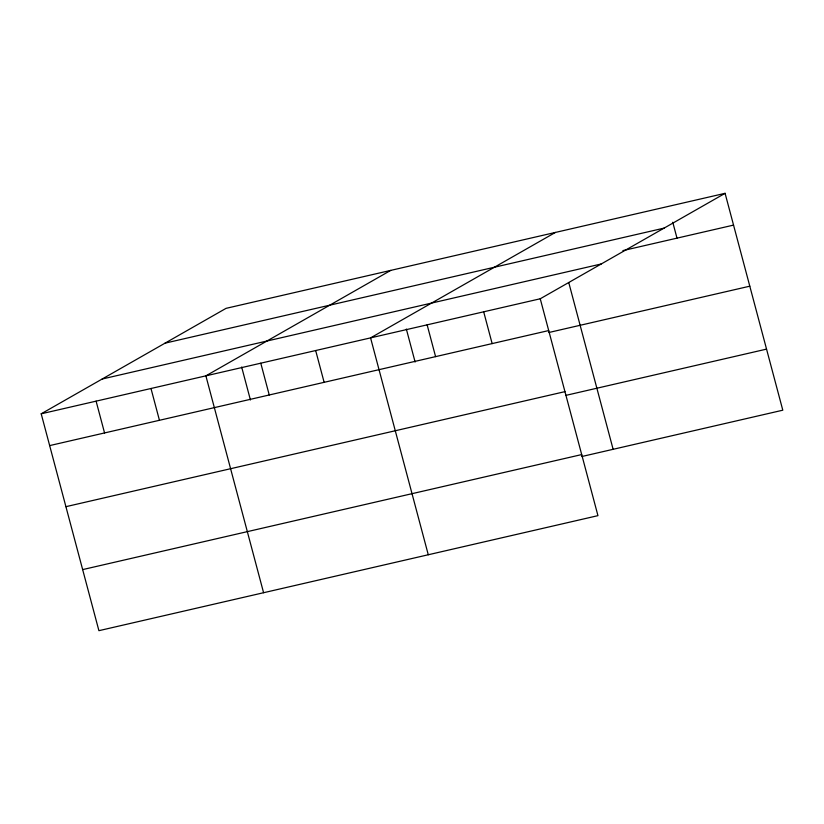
<?xml version="1.0" encoding="UTF-8"?>
<svg xmlns="http://www.w3.org/2000/svg" width="824" height="824" viewBox="0 0 824 824"><rect width="100%" height="100%" fill="white"/><g stroke="black" fill="none" stroke-linecap="round" stroke-linejoin="round"><path stroke-width="1.24" d="M725.089 193.321L540.245 298.772L597.946 515.649L98.911 630.679L41.2 413.803L226.054 308.351L725.089 193.321L782.8 410.197L581.929 456.496M390.731 270.396L205.887 375.847L263.587 592.724M555.417 232.43L370.573 337.881L428.274 554.758M165.047 343.155L664.092 228.114M622.893 250.609L733.556 225.107M102.197 379.009L601.242 263.968M41.2 413.803L540.245 298.772M49.656 445.599L548.702 330.558M548.939 332.484L749.799 286.186M65.91 506.678L564.955 391.637M565.686 395.417L766.547 349.118M82.657 569.6L581.703 454.57M672.765 222.253L676.998 238.146M568.756 282.539L613.128 449.307M483.688 311.812L492.144 343.598M427.131 324.841L435.587 356.637M406.345 329.054L415.121 362.035M315.674 350.54L324.131 382.326M260.775 363.188L269.242 394.974M241.659 367.02L250.434 400.001M150.988 388.495L159.444 420.292M96.099 401.154L104.555 432.94"/></g></svg>
